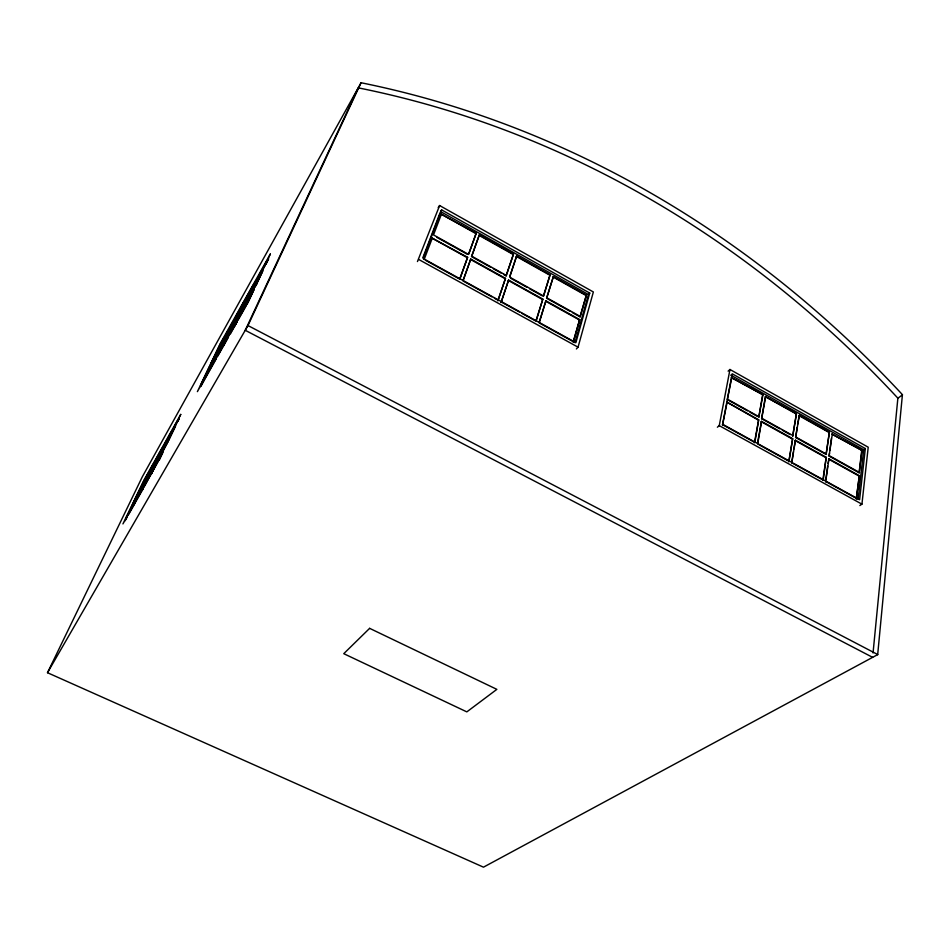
<?xml version="1.0" encoding="UTF-8"?>
<svg xmlns="http://www.w3.org/2000/svg" width="950" height="950" viewBox="0 0 950 950"><rect width="100%" height="100%" fill="white"/><g stroke="black" fill="none" stroke-linecap="round" stroke-linejoin="round"><path stroke-width="1.43" d="M877.669 654.74L902.393 394.939M873.05 652.935L897.869 398.181A1130.547 994.899 80.5 0 0 358.233 87.851L245.243 330.291L872.623 657.352M859.845 505.554L861.935 504.153L868.217 447.213L729.968 369.491L728.116 371.129M829.469 453.162L829.089 456.083L859.144 472.803L862.066 450.478L831.951 434.114L862.066 450.478M859.322 475.689L856.306 498.845L859.322 475.689L828.97 458.826L828.008 463.398M858.099 499.391L863.693 449.718L865.319 448.554L732.177 373.789L722.475 425.149L727.118 402.242L758.682 419.781L754.822 442.439L722.855 424.828M865.319 448.554L859.596 499.724L722.617 424.27M859.144 472.803L861.65 450.775M829.849 450.229L831.381 438.508M825.586 481.935L828.97 458.826M829.089 456.083L832.342 433.817M797.169 427.274L795.649 437.499L826.096 454.433L829.398 432.167L799.306 415.293L797.608 424.353M822.795 480.391L826.215 457.294L795.459 440.206L793.796 449.041M826.096 454.433L829.398 432.167M826.215 457.294L823.199 480.106L793.369 463.671M825.966 479.073L827.64 466.248M795.649 437.499L799.306 415.293M792.668 438.651L788.844 461.7L792.668 438.651L761.52 421.349L757.542 442.914M796.456 413.559L792.727 436.003L796.456 413.559L765.356 396.649L761.627 418.713L779.772 428.794M791.884 461.831L793.369 451.879M795.459 440.206L791.671 463.256M757.696 444.018L761.52 421.349M761.627 418.713L765.736 396.34M754.443 442.747L758.682 419.781M762.565 395.081L758.801 417.145L762.945 394.772L731.464 377.649L762.945 394.772M747.46 410.839L727.308 399.629L731.832 377.316M717.369 427.227L719.257 425.647L729.968 369.491M576.389 348.947L578.051 347.166L593.358 291.971L439.613 205.533L438.211 207.575M574.952 342.677L588.418 294.524L589.724 293.063L441.643 209.891L440.515 211.518L588.418 294.524M589.724 293.063L575.878 342.665L423.094 258.471L441.643 209.891M572.327 312.562L580.046 316.849L586.376 295.141L553.363 276.628L546.606 298.252L569.763 311.125M573.099 342.119L579.666 319.568L545.894 300.806L539.303 321.884M580.046 316.849L586.376 295.141M579.666 319.568L573.432 341.762L539.196 322.905L545.894 300.806M546.606 298.252L553.363 276.628M543.293 296.4L550.086 274.788L516.634 256.025L509.853 276.141M536.192 320.174L542.83 299.096L508.594 280.072L501.077 302.444L508.594 280.072M550.086 274.788L543.614 296.032L509.699 277.163L516.634 256.025M542.83 299.096L536.085 321.183L521.942 313.393M505.483 278.35L497.919 300.699L505.483 278.35L470.772 259.065L463.22 279.953M503.548 274.443L506.113 275.868L513.475 254.113L479.311 234.947L471.485 256.607L490.723 267.306M506.113 275.868L513.475 254.113M470.772 259.065L463.03 280.939L491.934 296.863M479.311 234.947L471.782 256.215L506.421 275.488M460.026 278.196L467.614 257.308L432.143 238.153L467.329 257.699M468.813 253.531L476.199 233.213L441.287 214.189L475.914 233.605M467.614 257.308L459.824 279.169L425.41 260.217M476.199 233.213L468.635 254.458L433.509 234.923L441.56 213.786M424.139 259.504L432.428 237.749M422.988 257.367L440.004 212.871M417.454 261.559L439.613 205.533M247.974 325.553L877.788 654.562L483.479 867.172L47.5 672.719L247.974 325.553L361.071 82.745A1137.993 1000.291 80.3 0 1 902.5 394.749L897.619 398.478M241.062 312.966L235.683 324.33L235.137 324.045L246.667 303.572L256.298 283.171L256.856 283.468L255.657 286.021M246.489 301.494L245.943 301.197L257.557 280.523L266.938 260.656L267.484 260.953M247.831 302.587L253.852 289.845M255.93 284.691L262.485 271.546M247.119 304.285L254.078 289.536M256.619 284.169L262.936 270.762M266.107 264.053L268.636 258.697L263.566 267.746M223.63 345.705L223.084 345.42L232.584 325.423L243.675 305.662L244.221 305.947M235.743 320.625L233.819 322.81L243.069 303.299L254.244 283.349M225.815 340.765L211.565 365.892L212.088 366.154M227.715 336.775L232.132 327.441L231.598 327.168L220.982 346.085L201.044 385.747L205.034 377.233M230.565 329.816L238.866 313.239M241.3 308.097L242.001 305.247L211.161 363.161L215.294 356.986M224.259 344.375L230.589 331.027M234.353 323.095L238.664 313.987M241.134 308.786L243.069 303.299M223.084 345.42L256.298 283.171M233.819 322.81L266.938 260.656M240.635 313.512L234.674 326.135L234.116 325.85M246.086 302.005L249.185 295.438M249.601 294.928L247.119 300.176L249.399 296.317M200.521 385.486L209.855 365.892L220.566 348.032M211.161 363.161L220.174 344.233L230.874 326.313M210.722 365.275L215.139 355.977M211.672 363.423L215.282 355.858M212.408 365.18L210.627 367.543M218.987 351.631L220.982 346.085M220.352 347.985L231.289 325.755M222.11 347.154L231.598 327.168M227.751 334.827L222.288 343.33L232.845 324.52L242.001 305.247M142.464 489.832L159.6 455.608L168.399 441.026M152.463 469.015L169.516 434.969L178.386 420.197M154.232 467.78L149.934 475.511M156.786 462.46L158.864 456.926L141.989 489.594M162.486 450.811L165.609 444.303M159.6 455.608L151.133 474.454L167.924 440.788M161.239 453.411L177.911 419.959M159.172 460.406L162.996 452.307M168.625 440.669L175.56 426.194M178.089 420.933L179.348 418.309L177.899 420.886M126.053 518.914L134.282 500.674L142.179 487.647L134.282 500.674M139.982 491.209L135.494 498.18L143.913 480.724L151.834 467.59M133.487 503.464L138.32 493.359M125.59 518.7L141.728 487.421M135.494 498.18L151.382 467.376M134.104 504.64L142.417 486.198L150.599 472.684L147.084 478.931M144.091 483.894L152.131 466.034L160.336 452.426M140.363 491.625L132.964 505.614M141.621 489.024L144.982 482.671M149.554 472.554L142.892 484.999M133.641 504.414L150.136 472.459M143.64 483.681L159.873 452.2M152 468.789L160.669 450.763L169.231 436.537M148.782 476.674L141.289 490.853M150.041 474.05L150.848 471.188M146.882 478.931L158.033 457.425M47.5 672.719L142.31 476.817L361.071 82.745M223.737 338.853L225.91 334.982M230.244 327.216L227.347 332.393L230.197 327.524M232.417 323.344L235.315 318.167M237.488 314.296L239.661 310.412M241.11 307.824L244.007 302.658M245.456 300.069L248.354 294.892M253.424 285.843L250.527 291.021L253.377 286.128M254.873 283.254L257.046 279.383M259.219 275.5L260.668 272.911M146.763 476.461L148.936 472.577M151.834 467.412L153.283 464.823M155.396 461.225L158.353 455.786M159.802 453.197L161.975 449.314M164.873 444.149L167.034 440.277M168.482 437.689L171.38 432.523M173.482 428.949L175.584 425.196M224.081 338.438L225.435 336.015M232.607 323.226L235.434 318.167M237.559 314.367L238.984 311.838M241.11 308.049L242.523 305.52M245.694 299.844L248.496 294.856M259.243 275.666L261.986 270.762M264.053 267.081L266.796 262.176M216.731 354.421L218.904 350.562M239.21 314.438L240.599 311.968M242.689 308.263L245.468 303.311L244.922 303.026M251.572 292.446L253.033 289.857M141.324 488.811L142.678 486.412M155.147 464.253L157.154 460.679M158.484 458.304L160.027 454.492M164.018 448.471L166.096 444.754M168.186 441.049L169.1 438.342M211.731 363.731L214.451 358.898M217.17 354.065L219.877 349.232M222.205 345.099L223.63 342.57M230.007 331.229L232.132 327.441M233.807 324.461L235.897 320.756M239.364 314.593L240.754 312.122M242.143 309.652L243.533 307.183M245.967 302.836L249.601 296.376M251.774 292.505L253.234 289.928M254.683 287.339L256.856 283.468M155.325 464.289L159.327 457.152M164.231 448.436L167.711 442.261M200.699 386.567L216.315 358.673M217.728 356.167L228.463 337.143M230.434 333.854L237.132 321.777M238.569 319.212L246.513 305.14M125.139 520.695L126.587 518.13M128.761 514.283L134.556 504.022M134.805 503.405L143.236 488.621M144.626 485.984L158.911 459.586M727.118 402.242L758.302 420.09M494.451 298.252L498.228 300.331M501.374 302.064L519.377 311.98M758.955 444.719L789.236 461.391M826.001 481.638L856.722 498.56M418.867 259.552L578.051 347.166M719.257 425.647L861.935 504.153M470.476 259.445L505.174 278.73M508.286 280.452L542.509 299.464M545.573 301.174L579.334 319.924M761.128 421.669L792.276 438.959M795.067 440.515L825.811 457.591M828.566 459.123L858.907 475.974M546.927 297.884L580.379 316.492M436.988 237.417L467.079 254.161M493.287 268.731L500.983 273.018M510.649 278.243L526.965 287.327M529.482 288.717L542.034 295.711M727.676 399.309L759.193 416.824M762.019 418.404L793.119 435.694M796.041 437.19L826.5 454.136M829.481 455.798L859.56 472.518M749.989 412.241L757.542 416.444M782.361 430.243L790.127 434.566M730.693 375.096L863.693 449.718M479.014 235.351L513.178 254.505M516.325 256.405L549.777 275.168M553.043 276.996L586.043 295.509M765.356 396.649L796.064 413.867M798.914 415.601L829.006 432.464M270.311 254.042L246.347 304.796L197.386 391.637L220.602 342.926L270.311 254.042M180.737 414.414L158.258 461.296L122.942 523.913L144.578 479.049L180.737 414.414M369.633 628.342L343.758 653.683L466.83 711.883L496.862 689.356L369.633 628.342"/></g></svg>
